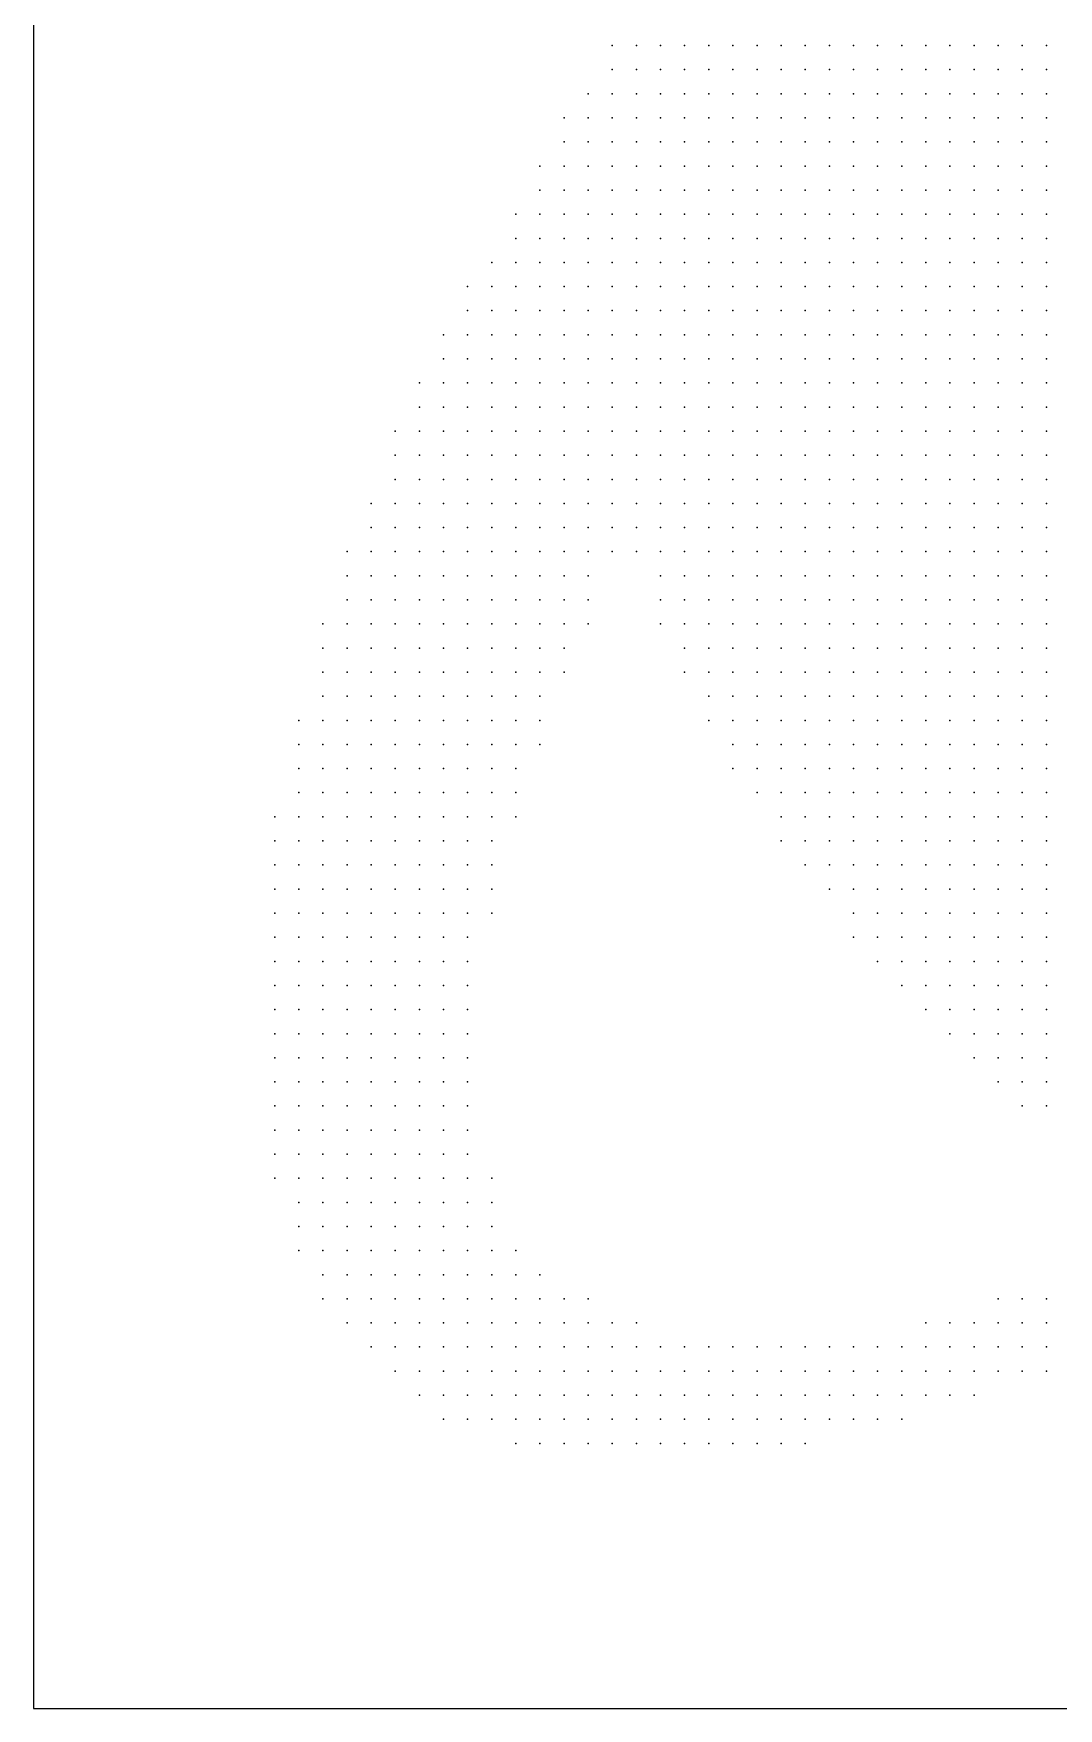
# Model space of a CAD drawing. Header units: millimetres. Extents: x 2848 to 6961, y 1568 to 7914.
# Drawn here: x 3748.3 to 3790.8, y 1580.3 to 1649.8 of the extents above; entities that cross this region are included whole.
import ezdxf

# ---------------------------------------------------------------- set-up
doc = ezdxf.new("R2010")
doc.units = ezdxf.units.MM
doc.header["$PDSIZE"] = -2

msp = doc.modelspace()

# ---------------------------------------------------------------- linework, layer by layer
msp.add_lwpolyline([(3748.282, 1580.289), (3888.282, 1580.289), (3888.282, 1720.289), (3748.282, 1720.289)], close=True)
at = {"color": 140, "true_color": 0x1fbbec}
for p in [(3772.282, 1649.289), (3773.282, 1649.289), (3774.282, 1649.289), (3775.282, 1649.289), (3776.282, 1649.289), (3777.282, 1649.289), (3778.282, 1649.289), (3779.282, 1649.289), (3780.282, 1649.289), (3781.282, 1649.289), (3782.282, 1649.289), (3783.282, 1649.289), (3784.282, 1649.289), (3785.282, 1649.289), (3786.282, 1649.289), (3787.282, 1649.289), (3788.282, 1649.289), (3789.282, 1649.289), (3790.282, 1649.289), (3772.282, 1648.289), (3773.282, 1648.289), (3774.282, 1648.289), (3775.282, 1648.289), (3776.282, 1648.289), (3777.282, 1648.289), (3778.282, 1648.289), (3779.282, 1648.289), (3780.282, 1648.289), (3781.282, 1648.289), (3782.282, 1648.289), (3783.282, 1648.289), (3784.282, 1648.289), (3785.282, 1648.289), (3786.282, 1648.289), (3787.282, 1648.289), (3788.282, 1648.289), (3789.282, 1648.289), (3790.282, 1648.289), (3771.282, 1647.289), (3772.282, 1647.289), (3773.282, 1647.289), (3774.282, 1647.289), (3775.282, 1647.289), (3776.282, 1647.289), (3777.282, 1647.289), (3778.282, 1647.289), (3779.282, 1647.289), (3780.282, 1647.289), (3781.282, 1647.289), (3782.282, 1647.289), (3783.282, 1647.289), (3784.282, 1647.289), (3785.282, 1647.289), (3786.282, 1647.289), (3787.282, 1647.289), (3788.282, 1647.289), (3789.282, 1647.289), (3790.282, 1647.289), (3770.282, 1646.289), (3771.282, 1646.289), (3772.282, 1646.289), (3773.282, 1646.289), (3774.282, 1646.289), (3775.282, 1646.289), (3776.282, 1646.289), (3777.282, 1646.289), (3778.282, 1646.289), (3779.282, 1646.289), (3780.282, 1646.289), (3781.282, 1646.289), (3782.282, 1646.289), (3783.282, 1646.289), (3784.282, 1646.289), (3785.282, 1646.289), (3786.282, 1646.289), (3787.282, 1646.289), (3788.282, 1646.289), (3789.282, 1646.289), (3790.282, 1646.289), (3770.282, 1645.289), (3771.282, 1645.289), (3772.282, 1645.289), (3773.282, 1645.289), (3774.282, 1645.289), (3775.282, 1645.289), (3776.282, 1645.289), (3777.282, 1645.289), (3778.282, 1645.289), (3779.282, 1645.289), (3780.282, 1645.289), (3781.282, 1645.289), (3782.282, 1645.289), (3783.282, 1645.289), (3784.282, 1645.289), (3785.282, 1645.289), (3786.282, 1645.289), (3787.282, 1645.289), (3788.282, 1645.289), (3789.282, 1645.289), (3790.282, 1645.289), (3769.282, 1644.289), (3770.282, 1644.289), (3771.282, 1644.289), (3772.282, 1644.289), (3773.282, 1644.289), (3774.282, 1644.289), (3775.282, 1644.289), (3776.282, 1644.289), (3777.282, 1644.289), (3778.282, 1644.289), (3779.282, 1644.289), (3780.282, 1644.289), (3781.282, 1644.289), (3782.282, 1644.289), (3783.282, 1644.289), (3784.282, 1644.289), (3785.282, 1644.289), (3786.282, 1644.289), (3787.282, 1644.289), (3788.282, 1644.289), (3789.282, 1644.289), (3790.282, 1644.289), (3769.282, 1643.289), (3770.282, 1643.289), (3771.282, 1643.289), (3772.282, 1643.289), (3773.282, 1643.289), (3774.282, 1643.289), (3775.282, 1643.289), (3776.282, 1643.289), (3777.282, 1643.289), (3778.282, 1643.289), (3779.282, 1643.289), (3780.282, 1643.289), (3781.282, 1643.289), (3782.282, 1643.289), (3783.282, 1643.289), (3784.282, 1643.289), (3785.282, 1643.289), (3786.282, 1643.289), (3787.282, 1643.289), (3788.282, 1643.289), (3789.282, 1643.289), (3790.282, 1643.289), (3768.282, 1642.289), (3769.282, 1642.289), (3770.282, 1642.289), (3771.282, 1642.289), (3772.282, 1642.289), (3773.282, 1642.289), (3774.282, 1642.289), (3775.282, 1642.289), (3776.282, 1642.289), (3777.282, 1642.289), (3778.282, 1642.289), (3779.282, 1642.289), (3780.282, 1642.289), (3781.282, 1642.289), (3782.282, 1642.289), (3783.282, 1642.289), (3784.282, 1642.289), (3785.282, 1642.289), (3786.282, 1642.289), (3787.282, 1642.289), (3788.282, 1642.289), (3789.282, 1642.289), (3790.282, 1642.289), (3768.282, 1641.289), (3769.282, 1641.289), (3770.282, 1641.289), (3771.282, 1641.289), (3772.282, 1641.289), (3773.282, 1641.289), (3774.282, 1641.289), (3775.282, 1641.289), (3776.282, 1641.289), (3777.282, 1641.289), (3778.282, 1641.289), (3779.282, 1641.289), (3780.282, 1641.289), (3781.282, 1641.289), (3782.282, 1641.289), (3783.282, 1641.289), (3784.282, 1641.289), (3785.282, 1641.289), (3786.282, 1641.289), (3787.282, 1641.289), (3788.282, 1641.289), (3789.282, 1641.289), (3790.282, 1641.289), (3767.282, 1640.289), (3768.282, 1640.289), (3769.282, 1640.289), (3770.282, 1640.289), (3771.282, 1640.289), (3772.282, 1640.289), (3773.282, 1640.289), (3774.282, 1640.289), (3775.282, 1640.289), (3776.282, 1640.289), (3777.282, 1640.289), (3778.282, 1640.289), (3779.282, 1640.289), (3780.282, 1640.289), (3781.282, 1640.289), (3782.282, 1640.289), (3783.282, 1640.289), (3784.282, 1640.289), (3785.282, 1640.289), (3786.282, 1640.289), (3787.282, 1640.289), (3788.282, 1640.289), (3789.282, 1640.289), (3790.282, 1640.289), (3766.282, 1639.289), (3767.282, 1639.289), (3768.282, 1639.289), (3769.282, 1639.289), (3770.282, 1639.289), (3771.282, 1639.289), (3772.282, 1639.289), (3773.282, 1639.289), (3774.282, 1639.289), (3775.282, 1639.289), (3776.282, 1639.289), (3777.282, 1639.289), (3778.282, 1639.289), (3779.282, 1639.289), (3780.282, 1639.289), (3781.282, 1639.289), (3782.282, 1639.289), (3783.282, 1639.289), (3784.282, 1639.289), (3785.282, 1639.289), (3786.282, 1639.289), (3787.282, 1639.289), (3788.282, 1639.289), (3789.282, 1639.289), (3790.282, 1639.289), (3766.282, 1638.289), (3767.282, 1638.289), (3768.282, 1638.289), (3769.282, 1638.289), (3770.282, 1638.289), (3771.282, 1638.289), (3772.282, 1638.289), (3773.282, 1638.289), (3774.282, 1638.289), (3775.282, 1638.289), (3776.282, 1638.289), (3777.282, 1638.289), (3778.282, 1638.289), (3779.282, 1638.289), (3780.282, 1638.289), (3781.282, 1638.289), (3782.282, 1638.289), (3783.282, 1638.289), (3784.282, 1638.289), (3785.282, 1638.289), (3786.282, 1638.289), (3787.282, 1638.289), (3788.282, 1638.289), (3789.282, 1638.289), (3790.282, 1638.289), (3765.282, 1637.289), (3766.282, 1637.289), (3767.282, 1637.289), (3768.282, 1637.289), (3769.282, 1637.289), (3770.282, 1637.289), (3771.282, 1637.289), (3772.282, 1637.289), (3773.282, 1637.289), (3774.282, 1637.289), (3775.282, 1637.289), (3776.282, 1637.289), (3777.282, 1637.289), (3778.282, 1637.289), (3779.282, 1637.289), (3780.282, 1637.289), (3781.282, 1637.289), (3782.282, 1637.289), (3783.282, 1637.289), (3784.282, 1637.289), (3785.282, 1637.289), (3786.282, 1637.289), (3787.282, 1637.289), (3788.282, 1637.289), (3789.282, 1637.289), (3790.282, 1637.289), (3765.282, 1636.289), (3766.282, 1636.289), (3767.282, 1636.289), (3768.282, 1636.289), (3769.282, 1636.289), (3770.282, 1636.289), (3771.282, 1636.289), (3772.282, 1636.289), (3773.282, 1636.289), (3774.282, 1636.289), (3775.282, 1636.289), (3776.282, 1636.289), (3777.282, 1636.289), (3778.282, 1636.289), (3779.282, 1636.289), (3780.282, 1636.289), (3781.282, 1636.289), (3782.282, 1636.289), (3783.282, 1636.289), (3784.282, 1636.289), (3785.282, 1636.289), (3786.282, 1636.289), (3787.282, 1636.289), (3788.282, 1636.289), (3789.282, 1636.289), (3790.282, 1636.289), (3764.282, 1635.289), (3765.282, 1635.289), (3766.282, 1635.289), (3767.282, 1635.289), (3768.282, 1635.289), (3769.282, 1635.289), (3770.282, 1635.289), (3771.282, 1635.289), (3772.282, 1635.289), (3773.282, 1635.289), (3774.282, 1635.289), (3775.282, 1635.289), (3776.282, 1635.289), (3777.282, 1635.289), (3778.282, 1635.289), (3779.282, 1635.289), (3780.282, 1635.289), (3781.282, 1635.289), (3782.282, 1635.289), (3783.282, 1635.289), (3784.282, 1635.289), (3785.282, 1635.289), (3786.282, 1635.289), (3787.282, 1635.289), (3788.282, 1635.289), (3789.282, 1635.289), (3790.282, 1635.289), (3764.282, 1634.289), (3765.282, 1634.289), (3766.282, 1634.289), (3767.282, 1634.289), (3768.282, 1634.289), (3769.282, 1634.289), (3770.282, 1634.289), (3771.282, 1634.289), (3772.282, 1634.289), (3773.282, 1634.289), (3774.282, 1634.289), (3775.282, 1634.289), (3776.282, 1634.289), (3777.282, 1634.289), (3778.282, 1634.289), (3779.282, 1634.289), (3780.282, 1634.289), (3781.282, 1634.289), (3782.282, 1634.289), (3783.282, 1634.289), (3784.282, 1634.289), (3785.282, 1634.289), (3786.282, 1634.289), (3787.282, 1634.289), (3788.282, 1634.289), (3789.282, 1634.289), (3790.282, 1634.289), (3763.282, 1633.289), (3764.282, 1633.289), (3765.282, 1633.289), (3766.282, 1633.289), (3767.282, 1633.289), (3768.282, 1633.289), (3769.282, 1633.289), (3770.282, 1633.289), (3771.282, 1633.289), (3772.282, 1633.289), (3773.282, 1633.289), (3774.282, 1633.289), (3775.282, 1633.289), (3776.282, 1633.289), (3777.282, 1633.289), (3778.282, 1633.289), (3779.282, 1633.289), (3780.282, 1633.289), (3781.282, 1633.289), (3782.282, 1633.289), (3783.282, 1633.289), (3784.282, 1633.289), (3785.282, 1633.289), (3786.282, 1633.289), (3787.282, 1633.289), (3788.282, 1633.289), (3789.282, 1633.289), (3790.282, 1633.289), (3763.282, 1632.289), (3764.282, 1632.289), (3765.282, 1632.289), (3766.282, 1632.289), (3767.282, 1632.289), (3768.282, 1632.289), (3769.282, 1632.289), (3770.282, 1632.289), (3771.282, 1632.289), (3772.282, 1632.289), (3773.282, 1632.289), (3774.282, 1632.289), (3775.282, 1632.289), (3776.282, 1632.289), (3777.282, 1632.289), (3778.282, 1632.289), (3779.282, 1632.289), (3780.282, 1632.289), (3781.282, 1632.289), (3782.282, 1632.289), (3783.282, 1632.289), (3784.282, 1632.289), (3785.282, 1632.289), (3786.282, 1632.289), (3787.282, 1632.289), (3788.282, 1632.289), (3789.282, 1632.289), (3790.282, 1632.289), (3763.282, 1631.289), (3764.282, 1631.289), (3765.282, 1631.289), (3766.282, 1631.289), (3767.282, 1631.289), (3768.282, 1631.289), (3769.282, 1631.289), (3770.282, 1631.289), (3771.282, 1631.289), (3772.282, 1631.289), (3773.282, 1631.289), (3774.282, 1631.289), (3775.282, 1631.289), (3776.282, 1631.289), (3777.282, 1631.289), (3778.282, 1631.289), (3779.282, 1631.289), (3780.282, 1631.289), (3781.282, 1631.289), (3782.282, 1631.289), (3783.282, 1631.289), (3784.282, 1631.289), (3785.282, 1631.289), (3786.282, 1631.289), (3787.282, 1631.289), (3788.282, 1631.289), (3789.282, 1631.289), (3790.282, 1631.289), (3762.282, 1630.289), (3763.282, 1630.289), (3764.282, 1630.289), (3765.282, 1630.289), (3766.282, 1630.289), (3767.282, 1630.289), (3768.282, 1630.289), (3769.282, 1630.289), (3770.282, 1630.289), (3771.282, 1630.289), (3772.282, 1630.289), (3773.282, 1630.289), (3774.282, 1630.289), (3775.282, 1630.289), (3776.282, 1630.289), (3777.282, 1630.289), (3778.282, 1630.289), (3779.282, 1630.289), (3780.282, 1630.289), (3781.282, 1630.289), (3782.282, 1630.289), (3783.282, 1630.289), (3784.282, 1630.289), (3785.282, 1630.289), (3786.282, 1630.289), (3787.282, 1630.289), (3788.282, 1630.289), (3789.282, 1630.289), (3790.282, 1630.289), (3762.282, 1629.289), (3763.282, 1629.289), (3764.282, 1629.289), (3765.282, 1629.289), (3766.282, 1629.289), (3767.282, 1629.289), (3768.282, 1629.289), (3769.282, 1629.289), (3770.282, 1629.289), (3771.282, 1629.289), (3772.282, 1629.289), (3773.282, 1629.289), (3774.282, 1629.289), (3775.282, 1629.289), (3776.282, 1629.289), (3777.282, 1629.289), (3778.282, 1629.289), (3779.282, 1629.289), (3780.282, 1629.289), (3781.282, 1629.289), (3782.282, 1629.289), (3783.282, 1629.289), (3784.282, 1629.289), (3785.282, 1629.289), (3786.282, 1629.289), (3787.282, 1629.289), (3788.282, 1629.289), (3789.282, 1629.289), (3790.282, 1629.289), (3761.282, 1628.289), (3762.282, 1628.289), (3763.282, 1628.289), (3764.282, 1628.289), (3765.282, 1628.289), (3766.282, 1628.289), (3767.282, 1628.289), (3768.282, 1628.289), (3769.282, 1628.289), (3770.282, 1628.289), (3771.282, 1628.289), (3772.282, 1628.289), (3773.282, 1628.289), (3774.282, 1628.289), (3775.282, 1628.289), (3776.282, 1628.289), (3777.282, 1628.289), (3778.282, 1628.289), (3779.282, 1628.289), (3780.282, 1628.289), (3781.282, 1628.289), (3782.282, 1628.289), (3783.282, 1628.289), (3784.282, 1628.289), (3785.282, 1628.289), (3786.282, 1628.289), (3787.282, 1628.289), (3788.282, 1628.289), (3789.282, 1628.289), (3790.282, 1628.289), (3761.282, 1627.289), (3762.282, 1627.289), (3763.282, 1627.289), (3764.282, 1627.289), (3765.282, 1627.289), (3766.282, 1627.289), (3767.282, 1627.289), (3768.282, 1627.289), (3769.282, 1627.289), (3770.282, 1627.289), (3771.282, 1627.289), (3774.282, 1627.289), (3775.282, 1627.289), (3776.282, 1627.289), (3777.282, 1627.289), (3778.282, 1627.289), (3779.282, 1627.289), (3780.282, 1627.289), (3781.282, 1627.289), (3782.282, 1627.289), (3783.282, 1627.289), (3784.282, 1627.289), (3785.282, 1627.289), (3786.282, 1627.289), (3787.282, 1627.289), (3788.282, 1627.289), (3789.282, 1627.289), (3790.282, 1627.289), (3761.282, 1626.289), (3762.282, 1626.289), (3763.282, 1626.289), (3764.282, 1626.289), (3765.282, 1626.289), (3766.282, 1626.289), (3767.282, 1626.289), (3768.282, 1626.289), (3769.282, 1626.289), (3770.282, 1626.289), (3771.282, 1626.289), (3774.282, 1626.289), (3775.282, 1626.289), (3776.282, 1626.289), (3777.282, 1626.289), (3778.282, 1626.289), (3779.282, 1626.289), (3780.282, 1626.289), (3781.282, 1626.289), (3782.282, 1626.289), (3783.282, 1626.289), (3784.282, 1626.289), (3785.282, 1626.289), (3786.282, 1626.289), (3787.282, 1626.289), (3788.282, 1626.289), (3789.282, 1626.289), (3790.282, 1626.289), (3760.282, 1625.289), (3761.282, 1625.289), (3762.282, 1625.289), (3763.282, 1625.289), (3764.282, 1625.289), (3765.282, 1625.289), (3766.282, 1625.289), (3767.282, 1625.289), (3768.282, 1625.289), (3769.282, 1625.289), (3770.282, 1625.289), (3771.282, 1625.289), (3774.282, 1625.289), (3775.282, 1625.289), (3776.282, 1625.289), (3777.282, 1625.289), (3778.282, 1625.289), (3779.282, 1625.289), (3780.282, 1625.289), (3781.282, 1625.289), (3782.282, 1625.289), (3783.282, 1625.289), (3784.282, 1625.289), (3785.282, 1625.289), (3786.282, 1625.289), (3787.282, 1625.289), (3788.282, 1625.289), (3789.282, 1625.289), (3790.282, 1625.289), (3760.282, 1624.289), (3761.282, 1624.289), (3762.282, 1624.289), (3763.282, 1624.289), (3764.282, 1624.289), (3765.282, 1624.289), (3766.282, 1624.289), (3767.282, 1624.289), (3768.282, 1624.289), (3769.282, 1624.289), (3770.282, 1624.289), (3775.282, 1624.289), (3776.282, 1624.289), (3777.282, 1624.289), (3778.282, 1624.289), (3779.282, 1624.289), (3780.282, 1624.289), (3781.282, 1624.289), (3782.282, 1624.289), (3783.282, 1624.289), (3784.282, 1624.289), (3785.282, 1624.289), (3786.282, 1624.289), (3787.282, 1624.289), (3788.282, 1624.289), (3789.282, 1624.289), (3790.282, 1624.289), (3760.282, 1623.289), (3761.282, 1623.289), (3762.282, 1623.289), (3763.282, 1623.289), (3764.282, 1623.289), (3765.282, 1623.289), (3766.282, 1623.289), (3767.282, 1623.289), (3768.282, 1623.289), (3769.282, 1623.289), (3770.282, 1623.289), (3775.282, 1623.289), (3776.282, 1623.289), (3777.282, 1623.289), (3778.282, 1623.289), (3779.282, 1623.289), (3780.282, 1623.289), (3781.282, 1623.289), (3782.282, 1623.289), (3783.282, 1623.289), (3784.282, 1623.289), (3785.282, 1623.289), (3786.282, 1623.289), (3787.282, 1623.289), (3788.282, 1623.289), (3789.282, 1623.289), (3790.282, 1623.289), (3760.282, 1622.289), (3761.282, 1622.289), (3762.282, 1622.289), (3763.282, 1622.289), (3764.282, 1622.289), (3765.282, 1622.289), (3766.282, 1622.289), (3767.282, 1622.289), (3768.282, 1622.289), (3769.282, 1622.289), (3776.282, 1622.289), (3777.282, 1622.289), (3778.282, 1622.289), (3779.282, 1622.289), (3780.282, 1622.289), (3781.282, 1622.289), (3782.282, 1622.289), (3783.282, 1622.289), (3784.282, 1622.289), (3785.282, 1622.289), (3786.282, 1622.289), (3787.282, 1622.289), (3788.282, 1622.289), (3789.282, 1622.289), (3790.282, 1622.289), (3759.282, 1621.289), (3760.282, 1621.289), (3761.282, 1621.289), (3762.282, 1621.289), (3763.282, 1621.289), (3764.282, 1621.289), (3765.282, 1621.289), (3766.282, 1621.289), (3767.282, 1621.289), (3768.282, 1621.289), (3769.282, 1621.289), (3776.282, 1621.289), (3777.282, 1621.289), (3778.282, 1621.289), (3779.282, 1621.289), (3780.282, 1621.289), (3781.282, 1621.289), (3782.282, 1621.289), (3783.282, 1621.289), (3784.282, 1621.289), (3785.282, 1621.289), (3786.282, 1621.289), (3787.282, 1621.289), (3788.282, 1621.289), (3789.282, 1621.289), (3790.282, 1621.289), (3759.282, 1620.289), (3760.282, 1620.289), (3761.282, 1620.289), (3762.282, 1620.289), (3763.282, 1620.289), (3764.282, 1620.289), (3765.282, 1620.289), (3766.282, 1620.289), (3767.282, 1620.289), (3768.282, 1620.289), (3769.282, 1620.289), (3777.282, 1620.289), (3778.282, 1620.289), (3779.282, 1620.289), (3780.282, 1620.289), (3781.282, 1620.289), (3782.282, 1620.289), (3783.282, 1620.289), (3784.282, 1620.289), (3785.282, 1620.289), (3786.282, 1620.289), (3787.282, 1620.289), (3788.282, 1620.289), (3789.282, 1620.289), (3790.282, 1620.289), (3759.282, 1619.289), (3760.282, 1619.289), (3761.282, 1619.289), (3762.282, 1619.289), (3763.282, 1619.289), (3764.282, 1619.289), (3765.282, 1619.289), (3766.282, 1619.289), (3767.282, 1619.289), (3768.282, 1619.289), (3777.282, 1619.289), (3778.282, 1619.289), (3779.282, 1619.289), (3780.282, 1619.289), (3781.282, 1619.289), (3782.282, 1619.289), (3783.282, 1619.289), (3784.282, 1619.289), (3785.282, 1619.289), (3786.282, 1619.289), (3787.282, 1619.289), (3788.282, 1619.289), (3789.282, 1619.289), (3790.282, 1619.289), (3759.282, 1618.289), (3760.282, 1618.289), (3761.282, 1618.289), (3762.282, 1618.289), (3763.282, 1618.289), (3764.282, 1618.289), (3765.282, 1618.289), (3766.282, 1618.289), (3767.282, 1618.289), (3768.282, 1618.289), (3778.282, 1618.289), (3779.282, 1618.289), (3780.282, 1618.289), (3781.282, 1618.289), (3782.282, 1618.289), (3783.282, 1618.289), (3784.282, 1618.289), (3785.282, 1618.289), (3786.282, 1618.289), (3787.282, 1618.289), (3788.282, 1618.289), (3789.282, 1618.289), (3790.282, 1618.289), (3758.282, 1617.289), (3759.282, 1617.289), (3760.282, 1617.289), (3761.282, 1617.289), (3762.282, 1617.289), (3763.282, 1617.289), (3764.282, 1617.289), (3765.282, 1617.289), (3766.282, 1617.289), (3767.282, 1617.289), (3768.282, 1617.289), (3779.282, 1617.289), (3780.282, 1617.289), (3781.282, 1617.289), (3782.282, 1617.289), (3783.282, 1617.289), (3784.282, 1617.289), (3785.282, 1617.289), (3786.282, 1617.289), (3787.282, 1617.289), (3788.282, 1617.289), (3789.282, 1617.289), (3790.282, 1617.289), (3758.282, 1616.289), (3759.282, 1616.289), (3760.282, 1616.289), (3761.282, 1616.289), (3762.282, 1616.289), (3763.282, 1616.289), (3764.282, 1616.289), (3765.282, 1616.289), (3766.282, 1616.289), (3767.282, 1616.289), (3779.282, 1616.289), (3780.282, 1616.289), (3781.282, 1616.289), (3782.282, 1616.289), (3783.282, 1616.289), (3784.282, 1616.289), (3785.282, 1616.289), (3786.282, 1616.289), (3787.282, 1616.289), (3788.282, 1616.289), (3789.282, 1616.289), (3790.282, 1616.289), (3758.282, 1615.289), (3759.282, 1615.289), (3760.282, 1615.289), (3761.282, 1615.289), (3762.282, 1615.289), (3763.282, 1615.289), (3764.282, 1615.289), (3765.282, 1615.289), (3766.282, 1615.289), (3767.282, 1615.289), (3780.282, 1615.289), (3781.282, 1615.289), (3782.282, 1615.289), (3783.282, 1615.289), (3784.282, 1615.289), (3785.282, 1615.289), (3786.282, 1615.289), (3787.282, 1615.289), (3788.282, 1615.289), (3789.282, 1615.289), (3790.282, 1615.289), (3758.282, 1614.289), (3759.282, 1614.289), (3760.282, 1614.289), (3761.282, 1614.289), (3762.282, 1614.289), (3763.282, 1614.289), (3764.282, 1614.289), (3765.282, 1614.289), (3766.282, 1614.289), (3767.282, 1614.289), (3781.282, 1614.289), (3782.282, 1614.289), (3783.282, 1614.289), (3784.282, 1614.289), (3785.282, 1614.289), (3786.282, 1614.289), (3787.282, 1614.289), (3788.282, 1614.289), (3789.282, 1614.289), (3790.282, 1614.289), (3758.282, 1613.289), (3759.282, 1613.289), (3760.282, 1613.289), (3761.282, 1613.289), (3762.282, 1613.289), (3763.282, 1613.289), (3764.282, 1613.289), (3765.282, 1613.289), (3766.282, 1613.289), (3767.282, 1613.289), (3782.282, 1613.289), (3783.282, 1613.289), (3784.282, 1613.289), (3785.282, 1613.289), (3786.282, 1613.289), (3787.282, 1613.289), (3788.282, 1613.289), (3789.282, 1613.289), (3790.282, 1613.289), (3758.282, 1612.289), (3759.282, 1612.289), (3760.282, 1612.289), (3761.282, 1612.289), (3762.282, 1612.289), (3763.282, 1612.289), (3764.282, 1612.289), (3765.282, 1612.289), (3766.282, 1612.289), (3782.282, 1612.289), (3783.282, 1612.289), (3784.282, 1612.289), (3785.282, 1612.289), (3786.282, 1612.289), (3787.282, 1612.289), (3788.282, 1612.289), (3789.282, 1612.289), (3790.282, 1612.289), (3758.282, 1611.289), (3759.282, 1611.289), (3760.282, 1611.289), (3761.282, 1611.289), (3762.282, 1611.289), (3763.282, 1611.289), (3764.282, 1611.289), (3765.282, 1611.289), (3766.282, 1611.289), (3783.282, 1611.289), (3784.282, 1611.289), (3785.282, 1611.289), (3786.282, 1611.289), (3787.282, 1611.289), (3788.282, 1611.289), (3789.282, 1611.289), (3790.282, 1611.289), (3758.282, 1610.289), (3759.282, 1610.289), (3760.282, 1610.289), (3761.282, 1610.289), (3762.282, 1610.289), (3763.282, 1610.289), (3764.282, 1610.289), (3765.282, 1610.289), (3766.282, 1610.289), (3784.282, 1610.289), (3785.282, 1610.289), (3786.282, 1610.289), (3787.282, 1610.289), (3788.282, 1610.289), (3789.282, 1610.289), (3790.282, 1610.289), (3758.282, 1609.289), (3759.282, 1609.289), (3760.282, 1609.289), (3761.282, 1609.289), (3762.282, 1609.289), (3763.282, 1609.289), (3764.282, 1609.289), (3765.282, 1609.289), (3766.282, 1609.289), (3785.282, 1609.289), (3786.282, 1609.289), (3787.282, 1609.289), (3788.282, 1609.289), (3789.282, 1609.289), (3790.282, 1609.289), (3758.282, 1608.289), (3759.282, 1608.289), (3760.282, 1608.289), (3761.282, 1608.289), (3762.282, 1608.289), (3763.282, 1608.289), (3764.282, 1608.289), (3765.282, 1608.289), (3766.282, 1608.289), (3786.282, 1608.289), (3787.282, 1608.289), (3788.282, 1608.289), (3789.282, 1608.289), (3790.282, 1608.289), (3758.282, 1607.289), (3759.282, 1607.289), (3760.282, 1607.289), (3761.282, 1607.289), (3762.282, 1607.289), (3763.282, 1607.289), (3764.282, 1607.289), (3765.282, 1607.289), (3766.282, 1607.289), (3787.282, 1607.289), (3788.282, 1607.289), (3789.282, 1607.289), (3790.282, 1607.289), (3758.282, 1606.289), (3759.282, 1606.289), (3760.282, 1606.289), (3761.282, 1606.289), (3762.282, 1606.289), (3763.282, 1606.289), (3764.282, 1606.289), (3765.282, 1606.289), (3766.282, 1606.289), (3788.282, 1606.289), (3789.282, 1606.289), (3790.282, 1606.289), (3758.282, 1605.289), (3759.282, 1605.289), (3760.282, 1605.289), (3761.282, 1605.289), (3762.282, 1605.289), (3763.282, 1605.289), (3764.282, 1605.289), (3765.282, 1605.289), (3766.282, 1605.289), (3789.282, 1605.289), (3790.282, 1605.289), (3758.282, 1604.289), (3759.282, 1604.289), (3760.282, 1604.289), (3761.282, 1604.289), (3762.282, 1604.289), (3763.282, 1604.289), (3764.282, 1604.289), (3765.282, 1604.289), (3766.282, 1604.289), (3758.282, 1603.289), (3759.282, 1603.289), (3760.282, 1603.289), (3761.282, 1603.289), (3762.282, 1603.289), (3763.282, 1603.289), (3764.282, 1603.289), (3765.282, 1603.289), (3766.282, 1603.289), (3758.282, 1602.289), (3759.282, 1602.289), (3760.282, 1602.289), (3761.282, 1602.289), (3762.282, 1602.289), (3763.282, 1602.289), (3764.282, 1602.289), (3765.282, 1602.289), (3766.282, 1602.289), (3767.282, 1602.289), (3759.282, 1601.289), (3760.282, 1601.289), (3761.282, 1601.289), (3762.282, 1601.289), (3763.282, 1601.289), (3764.282, 1601.289), (3765.282, 1601.289), (3766.282, 1601.289), (3767.282, 1601.289), (3759.282, 1600.289), (3760.282, 1600.289), (3761.282, 1600.289), (3762.282, 1600.289), (3763.282, 1600.289), (3764.282, 1600.289), (3765.282, 1600.289), (3766.282, 1600.289), (3767.282, 1600.289), (3759.282, 1599.289), (3760.282, 1599.289), (3761.282, 1599.289), (3762.282, 1599.289), (3763.282, 1599.289), (3764.282, 1599.289), (3765.282, 1599.289), (3766.282, 1599.289), (3767.282, 1599.289), (3768.282, 1599.289), (3760.282, 1598.289), (3761.282, 1598.289), (3762.282, 1598.289), (3763.282, 1598.289), (3764.282, 1598.289), (3765.282, 1598.289), (3766.282, 1598.289), (3767.282, 1598.289), (3768.282, 1598.289), (3769.282, 1598.289), (3760.282, 1597.289), (3761.282, 1597.289), (3762.282, 1597.289), (3763.282, 1597.289), (3764.282, 1597.289), (3765.282, 1597.289), (3766.282, 1597.289), (3767.282, 1597.289), (3768.282, 1597.289), (3769.282, 1597.289), (3770.282, 1597.289), (3771.282, 1597.289), (3788.282, 1597.289), (3789.282, 1597.289), (3790.282, 1597.289), (3761.282, 1596.289), (3762.282, 1596.289), (3763.282, 1596.289), (3764.282, 1596.289), (3765.282, 1596.289), (3766.282, 1596.289), (3767.282, 1596.289), (3768.282, 1596.289), (3769.282, 1596.289), (3770.282, 1596.289), (3771.282, 1596.289), (3772.282, 1596.289), (3773.282, 1596.289), (3785.282, 1596.289), (3786.282, 1596.289), (3787.282, 1596.289), (3788.282, 1596.289), (3789.282, 1596.289), (3790.282, 1596.289), (3762.282, 1595.289), (3763.282, 1595.289), (3764.282, 1595.289), (3765.282, 1595.289), (3766.282, 1595.289), (3767.282, 1595.289), (3768.282, 1595.289), (3769.282, 1595.289), (3770.282, 1595.289), (3771.282, 1595.289), (3772.282, 1595.289), (3773.282, 1595.289), (3774.282, 1595.289), (3775.282, 1595.289), (3776.282, 1595.289), (3777.282, 1595.289), (3778.282, 1595.289), (3779.282, 1595.289), (3780.282, 1595.289), (3781.282, 1595.289), (3782.282, 1595.289), (3783.282, 1595.289), (3784.282, 1595.289), (3785.282, 1595.289), (3786.282, 1595.289), (3787.282, 1595.289), (3788.282, 1595.289), (3789.282, 1595.289), (3790.282, 1595.289), (3763.282, 1594.289), (3764.282, 1594.289), (3765.282, 1594.289), (3766.282, 1594.289), (3767.282, 1594.289), (3768.282, 1594.289), (3769.282, 1594.289), (3770.282, 1594.289), (3771.282, 1594.289), (3772.282, 1594.289), (3773.282, 1594.289), (3774.282, 1594.289), (3775.282, 1594.289), (3776.282, 1594.289), (3777.282, 1594.289), (3778.282, 1594.289), (3779.282, 1594.289), (3780.282, 1594.289), (3781.282, 1594.289), (3782.282, 1594.289), (3783.282, 1594.289), (3784.282, 1594.289), (3785.282, 1594.289), (3786.282, 1594.289), (3787.282, 1594.289), (3788.282, 1594.289), (3789.282, 1594.289), (3790.282, 1594.289), (3764.282, 1593.289), (3765.282, 1593.289), (3766.282, 1593.289), (3767.282, 1593.289), (3768.282, 1593.289), (3769.282, 1593.289), (3770.282, 1593.289), (3771.282, 1593.289), (3772.282, 1593.289), (3773.282, 1593.289), (3774.282, 1593.289), (3775.282, 1593.289), (3776.282, 1593.289), (3777.282, 1593.289), (3778.282, 1593.289), (3779.282, 1593.289), (3780.282, 1593.289), (3781.282, 1593.289), (3782.282, 1593.289), (3783.282, 1593.289), (3784.282, 1593.289), (3785.282, 1593.289), (3786.282, 1593.289), (3787.282, 1593.289), (3765.282, 1592.289), (3766.282, 1592.289), (3767.282, 1592.289), (3768.282, 1592.289), (3769.282, 1592.289), (3770.282, 1592.289), (3771.282, 1592.289), (3772.282, 1592.289), (3773.282, 1592.289), (3774.282, 1592.289), (3775.282, 1592.289), (3776.282, 1592.289), (3777.282, 1592.289), (3778.282, 1592.289), (3779.282, 1592.289), (3780.282, 1592.289), (3781.282, 1592.289), (3782.282, 1592.289), (3783.282, 1592.289), (3784.282, 1592.289), (3768.282, 1591.289), (3769.282, 1591.289), (3770.282, 1591.289), (3771.282, 1591.289), (3772.282, 1591.289), (3773.282, 1591.289), (3774.282, 1591.289), (3775.282, 1591.289), (3776.282, 1591.289), (3777.282, 1591.289), (3778.282, 1591.289), (3779.282, 1591.289), (3780.282, 1591.289)]:
    msp.add_point(p, dxfattribs=at)

doc.saveas('drawing.dxf')
